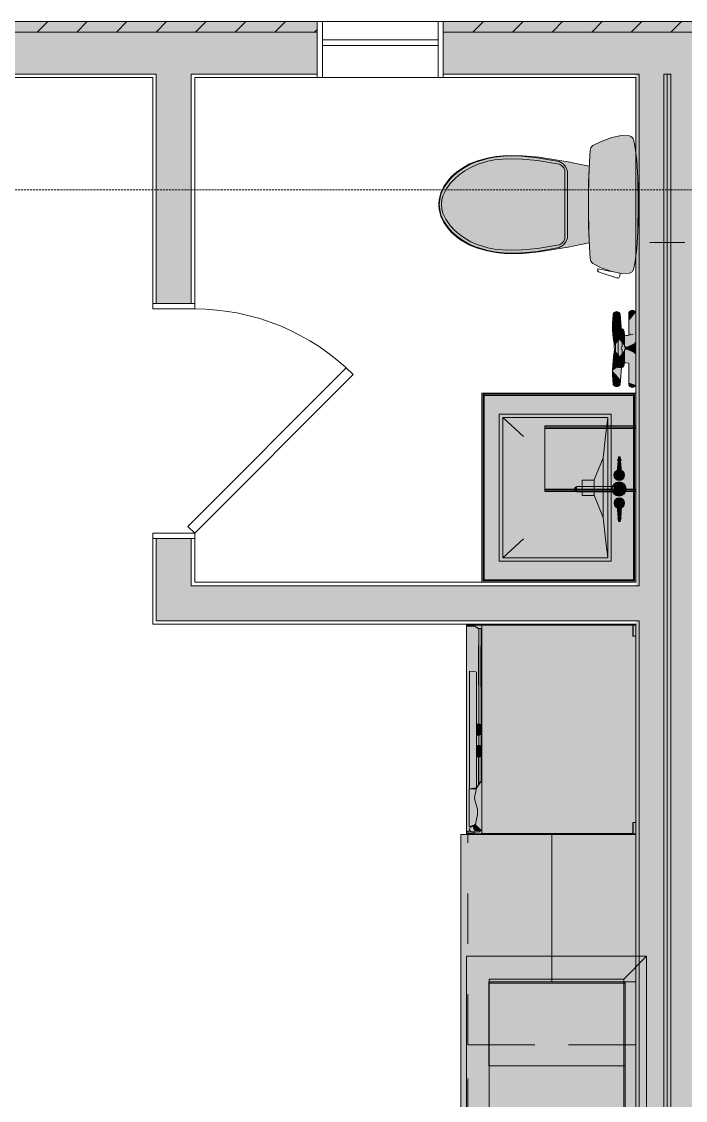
# Model space of a CAD drawing. Header units: inches. Extents: x 99 to 12024, y -5408 to 2559.
# Drawn here: x 8542.9 to 8637.7, y -4552.9 to -4399 of the extents above; entities that cross this region are included whole.
import ezdxf

# ---------------------------------------------------------------- set-up
doc = ezdxf.new("R2010")
doc.units = ezdxf.units.IN
doc.header["$LTSCALE"] = 96
doc.header["$MEASUREMENT"] = 0
doc.linetypes.add('Dash', pattern=[0.225, 0.15, -0.075])
doc.linetypes.add('Dot', pattern=[0.15, 0.075, -0.075])
for name, color, linetype, lineweight, true_color in [('Cabinets_  Base', 7, 'Dot', 5, 0xd4b6b5), ('Cabinets_ Countertops', 7, 'Continuous', 5, 0x804040), ('CAD_  Default', 7, 'Continuous', 18, 0x000000), ('Hatch', 7, 'Continuous', 0, 0x919191), ('Millwork', 7, 'Continuous', 25, 0x008000), ('Moldings', 7, 'Continuous', 18, 0x804000)]:
    doc.layers.add(name, color=color, linetype=linetype, lineweight=lineweight, true_color=true_color)
for name, color, linetype, lineweight in [('Cabinets_  Wall', 252, 'Continuous', 5), ('Doors', 5, 'Continuous', 5), ('Fixtures_ Interior', 231, 'Continuous', 0), ('Walls_  Normal', 6, 'Continuous', 13), ('Windows', 5, 'Continuous', 5)]:
    doc.layers.add(name, color=color, linetype=linetype, lineweight=lineweight)

# ---------------------------------------------------------------- blocks, each defined once
blk = doc.blocks.new('ADA Toilet')
at = {"layer": 'Fixtures_ Interior', "true_color": 0xffffff, "transparency": 33554687}
h = blk.add_hatch(color=7, dxfattribs=at)
h.dxf.hatch_style = 1
h.paths.add_polyline_path([(-2.364, 6.81), (-2.347, 6.857), (-2.315, 6.906), (-2.278, 6.936), (-2.274, 6.939), (-2.264, 6.943), (-2.234, 6.954), (-2.017, 7.008), (-1.498, 7.074), (-0.873, 7.106), (0.082, 7.124), (1.036, 7.106), (1.661, 7.074), (2.18, 7.008), (2.397, 6.954), (2.427, 6.943), (2.437, 6.939), (2.441, 6.936), (2.478, 6.906), (2.51, 6.857), (2.527, 6.81), (2.54, 6.532), (2.475, 6.177), (2.335, 5.806), (2.182, 5.498), (2.151, 5.463), (2.106, 5.432), (2.062, 5.416), (2.058, 5.415), (2.047, 5.414), (2.016, 5.411), (1.804, 5.4), (1.35, 5.367), (0.854, 5.347), (0.082, 5.351), (-0.691, 5.347), (-1.187, 5.367), (-1.641, 5.4), (-1.853, 5.411), (-1.884, 5.414), (-1.895, 5.415), (-1.899, 5.416), (-1.943, 5.432), (-1.988, 5.463), (-2.019, 5.498), (-2.172, 5.806), (-2.312, 6.177), (-2.377, 6.532)])
h = blk.add_hatch(color=7, dxfattribs=at)
h.dxf.hatch_style = 1
edge = h.paths.add_edge_path()
edge.add_line((-1.281, 5.374), (-1.344, 5.076))
edge.add_line((-1.344, 5.076), (-1.444, 4.622))
edge.add_line((-1.444, 4.622), (-1.516, 4.167))
edge.add_line((-1.516, 4.167), (-1.611, 3.588))
edge.add_line((-1.611, 3.588), (-1.66, 3.009))
edge.add_line((-1.66, 3.009), (-1.673, 2.43))
edge.add_line((-1.673, 2.43), (-1.634, 2.036))
edge.add_line((-1.634, 2.036), (-1.575, 1.726))
edge.add_line((-1.575, 1.726), (-1.476, 1.386))
edge.add_line((-1.476, 1.386), (-1.364, 1.099))
edge.add_line((-1.364, 1.099), (-1.208, 0.821))
edge.add_line((-1.208, 0.821), (-1.074, 0.635))
edge.add_line((-1.074, 0.635), (-0.905, 0.447))
edge.add_line((-0.905, 0.447), (-0.774, 0.335))
edge.add_line((-0.774, 0.335), (-0.559, 0.185))
edge.add_line((-0.559, 0.185), (-0.332, 0.077))
edge.add_line((-0.332, 0.077), (-0.096, 0.02))
edge.add_line((-0.096, 0.02), (0.082, 0))
edge.add_line((0.082, 0), (0.26, 0.02))
edge.add_line((0.26, 0.02), (0.495, 0.077))
edge.add_line((0.495, 0.077), (0.722, 0.185))
edge.add_line((0.722, 0.185), (0.937, 0.335))
edge.add_line((0.937, 0.335), (1.068, 0.447))
edge.add_line((1.068, 0.447), (1.237, 0.635))
edge.add_line((1.237, 0.635), (1.371, 0.821))
edge.add_line((1.371, 0.821), (1.527, 1.099))
edge.add_line((1.527, 1.099), (1.639, 1.386))
edge.add_line((1.639, 1.386), (1.738, 1.726))
edge.add_line((1.738, 1.726), (1.797, 2.036))
edge.add_line((1.797, 2.036), (1.836, 2.43))
edge.add_line((1.836, 2.43), (1.823, 3.009))
edge.add_line((1.823, 3.009), (1.774, 3.588))
edge.add_line((1.774, 3.588), (1.679, 4.167))
edge.add_line((1.679, 4.167), (1.608, 4.622))
edge.add_line((1.608, 4.622), (1.507, 5.076))
edge.add_line((1.507, 5.076), (1.444, 5.374))
edge.add_arc((0.082, 45.43), 40.08, 268.0517, 271.9483, ccw=False)
at = {"layer": 'Fixtures_ Interior', "color": 17, "true_color": 0x804040, "transparency": 33554687}
blk.add_line((-2.217, 5.695), (-2.304, 6.157), dxfattribs=at)
for points in [[(-2.364, 6.81), (-2.347, 6.857), (-2.315, 6.906), (-2.278, 6.936), (-2.274, 6.939), (-2.264, 6.943), (-2.234, 6.954), (-2.017, 7.008), (-1.498, 7.074), (-0.873, 7.106), (0.082, 7.124), (1.036, 7.106), (1.661, 7.074), (2.18, 7.008), (2.397, 6.954), (2.427, 6.943), (2.437, 6.939), (2.441, 6.936), (2.478, 6.906), (2.51, 6.857), (2.527, 6.81), (2.54, 6.532), (2.475, 6.177), (2.335, 5.806), (2.182, 5.498), (2.151, 5.463), (2.106, 5.432), (2.062, 5.416), (2.058, 5.415), (2.047, 5.414), (2.016, 5.411), (1.804, 5.4), (1.35, 5.367), (0.854, 5.347), (0.082, 5.351), (-0.691, 5.347), (-1.187, 5.367), (-1.641, 5.4), (-1.853, 5.411), (-1.884, 5.414), (-1.895, 5.415), (-1.899, 5.416), (-1.943, 5.432), (-1.988, 5.463), (-2.019, 5.498), (-2.172, 5.806), (-2.312, 6.177), (-2.377, 6.532)], [(-0.706, 0.309), (-0.891, 0.471), (-1.048, 0.646), (-1.193, 0.846), (-1.333, 1.091), (-1.43, 1.317), (-1.561, 1.75), (-1.61, 1.992), (-1.656, 2.419), (-1.642, 2.969), (-1.589, 3.52), (-1.45, 4.296), (-1.367, 4.438), (-1.251, 4.543), (-1.113, 4.602), (1.276, 4.602), (1.414, 4.543), (1.53, 4.438), (1.613, 4.296), (1.752, 3.52), (1.805, 2.969), (1.819, 2.419), (1.773, 1.992), (1.724, 1.75), (1.593, 1.317), (1.496, 1.091), (1.356, 0.846), (1.211, 0.646), (1.054, 0.471), (0.869, 0.309), (0.669, 0.17), (0.445, 0.077), (0.263, 0.036), (0.082, 0.018), (-0.1, 0.036), (-0.282, 0.077), (-0.506, 0.17)]]:
    blk.add_lwpolyline(points, close=True, dxfattribs=at)
for points in [[(0.901, 7.109), (0.858, 7.137), (0.838, 7.137), (0.082, 7.148), (-0.675, 7.137), (-0.695, 7.137), (-0.738, 7.109)], [(-2.368, 6.484), (-2.467, 6.466), (-2.514, 6.442), (-2.53, 6.426), (-2.54, 6.384), (-2.538, 6.375), (-2.52, 6.308), (-2.5, 6.24), (-2.477, 6.169), (-2.497, 6.23)], [(-2.537, 6.373), (-2.535, 6.365), (-2.533, 6.357)], [(-2.41, 5.977), (-2.452, 6.097), (-2.477, 6.169)], [(-2.293, 5.693), (-2.267, 5.685), (-2.217, 5.695), (-2.214, 5.682), (-2.264, 5.672), (-2.292, 5.684), (-2.316, 5.705), (-2.355, 5.803), (-2.423, 6.013)]]:
    blk.add_lwpolyline(points, dxfattribs=at)
blk.add_lwpolyline([(-1.281, 5.374), (-1.344, 5.076), (-1.444, 4.622), (-1.516, 4.167), (-1.611, 3.588), (-1.66, 3.009), (-1.673, 2.43), (-1.634, 2.036), (-1.575, 1.726), (-1.476, 1.386), (-1.364, 1.099), (-1.208, 0.821), (-1.074, 0.635), (-0.905, 0.447), (-0.774, 0.335), (-0.559, 0.185), (-0.332, 0.077), (-0.096, 0.02), (0.082, 0), (0.26, 0.02), (0.495, 0.077), (0.722, 0.185), (0.937, 0.335), (1.068, 0.447), (1.237, 0.635), (1.371, 0.821), (1.527, 1.099), (1.639, 1.386), (1.738, 1.726), (1.797, 2.036), (1.836, 2.43), (1.823, 3.009), (1.774, 3.588), (1.679, 4.167), (1.608, 4.622), (1.507, 5.076), (1.444, 5.374, -0.017004)], format="xyb", close=True, dxfattribs=at)
at = {"layer": 'Fixtures_ Interior', "transparency": 33554687}
for points in [[(1.519, 4.304), (1.653, 3.526), (1.701, 2.974), (1.713, 2.422), (1.673, 1.993), (1.624, 1.752), (1.506, 1.372), (1.408, 1.146), (1.283, 0.927), (1.139, 0.728), (1.003, 0.577), (0.826, 0.404), (0.608, 0.257), (0.392, 0.153), (0.237, 0.117), (0.082, 0.101), (-0.074, 0.117), (-0.229, 0.153), (-0.445, 0.257), (-0.663, 0.404), (-0.84, 0.577), (-0.976, 0.728), (-1.12, 0.927), (-1.245, 1.146), (-1.343, 1.372), (-1.461, 1.752), (-1.509, 1.993), (-1.55, 2.422), (-1.538, 2.974), (-1.49, 3.526), (-1.356, 4.304)], [(1.519, 4.307), (1.474, 4.39), (1.389, 4.466), (1.308, 4.498), (0.082, 4.499), (-1.145, 4.498), (-1.226, 4.466), (-1.311, 4.39), (-1.356, 4.307)]]:
    blk.add_lwpolyline(points, dxfattribs=at)
blk = doc.blocks.new('Plumbing_Sinks_Bathroom Sinks_Without Fixtures_Console_Rectangular Console')
at = {"layer": 'Fixtures_ Interior', "color": 17, "lineweight": 0, "true_color": 0x804040, "transparency": 33554687}
for p, q in [((13.32, 0.18), (13.32, 21.82)), ((-10.5, 18.5), (10.5, 18.5)), ((1, 16), (4.27, 17.33)), ((-7.31, 5.94), (-10, 3))]:
    blk.add_line(p, q, dxfattribs=at)
for points in [[(-13.5, 22), (13.5, 22), (13.5, 0), (-13.5, 0)], [(-1.07, 16.05), (1.11, 16.05), (1.11, 14.36), (-1.07, 14.36)]]:
    blk.add_lwpolyline(points, close=True, dxfattribs=at)
for points in [[(-13.32, 21.82), (13.32, 21.82), (13.15, 21.65), (-13.15, 21.65), (-13.15, 0.35), (13.15, 0.35)], [(-13.15, 21.65), (-13.32, 21.82), (-13.32, 0.18)], [(-13.15, 0.35), (-13.32, 0.18), (13.32, 0.18), (13.15, 0.35), (13.15, 21.65)], [(10.5, 18.5), (10.5, 2.5), (-10.5, 2.5), (-10.5, 18.5)], [(-4.27, 17.33), (-7.31, 17.68), (-10, 18), (10, 18), (10, 3), (7.31, 5.94)], [(-10, 18), (-10, 3), (10, 3)], [(-1, 16), (-4.27, 17.33), (4.27, 17.33), (7.31, 17.68), (10, 18)]]:
    blk.add_lwpolyline(points, dxfattribs=at)
at = {"layer": 'Fixtures_ Interior', "color": 7, "lineweight": 0, "true_color": 0xffffff, "transparency": 33554687}
for points in [[(13.5, 22), (13.5, 0), (13.5, 22), (-13.5, 22)], [(-13.5, 22), (13.5, 0), (-13.5, 22), (-13.5, 0)], [(-1.07, 14.36), (-1.07, 16.05), (-1.07, 14.36), (1.11, 16.05)], [(1.11, 16.05), (1.11, 14.36), (1.11, 16.05), (-1.07, 14.36)]]:
    blk.add_solid(points, dxfattribs=at)
blk = doc.blocks.new('Plumbing_Faucets_Bathroom Fixtures_Deck Mounted_Classic')
at = {"layer": 'Fixtures_ Interior', "color": 17, "lineweight": 0, "true_color": 0x804040, "transparency": 33554687}
for p, q in [((-4.19, 6.6), (-4.11, 6.6)), ((-4.11, 6.25), (-4.19, 6.25)), ((-4.05, 6.24), (-4.05, 6.61))]:
    blk.add_line(p, q, dxfattribs=at)
for points in [[(-2.34, 6.19), (-2.41, 6.13), (-2.52, 6.11), (-4.05, 6.24), (-4.11, 6.18), (-4.19, 6.18), (-4.24, 6.24), (-4.62, 6.3), (-4.62, 6.55), (-4.24, 6.61), (-4.19, 6.67), (-4.11, 6.67), (-4.05, 6.61), (-2.52, 6.73), (-2.41, 6.72), (-2.33, 6.65), (-2.3, 6.55), (-2.24, 6.55), (-2.14, 6.65), (-1.99, 6.67), (-1.86, 6.61), (-1.61, 6.8), (-1.61, 6.05), (-1.86, 6.24), (-2, 6.18), (-2.14, 6.2), (-2.24, 6.3), (-2.31, 6.3)], [(-0.63, 6.86), (-0.26, 7.14), (0.21, 7.14), (0.58, 6.86), (0.73, 6.42), (0.58, 5.98), (0.21, 5.71), (-0.26, 5.71), (-0.63, 5.98), (-0.77, 6.42)], [(2.34, 6.66), (2.41, 6.73), (2.52, 6.74), (4.05, 6.62), (4.11, 6.68), (4.19, 6.68), (4.24, 6.62), (4.62, 6.56), (4.62, 6.31), (4.24, 6.24), (4.19, 6.19), (4.11, 6.19), (4.05, 6.24), (2.52, 6.12), (2.41, 6.13), (2.33, 6.2), (2.3, 6.31), (2.24, 6.31), (2.14, 6.21), (1.99, 6.18), (1.86, 6.24), (1.61, 6.06), (1.61, 6.81), (1.86, 6.62), (2, 6.68), (2.14, 6.66), (2.24, 6.56), (2.31, 6.56)], [(0.35, 0.38), (0.24, 0.11), (-0.02, 0), (-0.29, 0.11), (-0.4, 0.38), (-0.4, 5.72), (0.35, 5.72)]]:
    blk.add_lwpolyline(points, close=True, dxfattribs=at)
for points in [[(-2.52, 6.73), (-2.47, 6.87), (-2.03, 7.05), (-1.58, 6.87), (-1.4, 6.42), (-1.58, 5.98), (-2.03, 5.8), (-2.47, 5.98), (-2.52, 6.11)], [(-0.4, 5.67), (-0.73, 5.91), (-0.9, 6.42), (-0.73, 6.94), (-0.29, 7.26), (0.25, 7.26), (0.69, 6.94), (0.85, 6.42), (0.69, 5.91), (0.35, 5.67)], [(2.48, 6.11), (2.42, 5.98), (1.98, 5.8), (1.54, 5.98), (1.35, 6.42), (1.54, 6.87), (1.98, 7.05), (2.42, 6.87), (2.48, 6.73)]]:
    blk.add_lwpolyline(points, dxfattribs=at)
for centre, radius in [((-2.01, 6.41), 0.767), ((-0.03, 6.39), 1.01), ((1.98, 6.42), 0.753)]:
    blk.add_circle(centre, radius, dxfattribs=at)
at = {"layer": 'Fixtures_ Interior', "color": 7, "lineweight": 0, "true_color": 0xffffff, "transparency": 33554687}
for points in [[(-4.62, 6.55), (-4.24, 6.61), (-4.62, 6.55), (-4.62, 6.3)], [(-4.62, 6.3), (-4.24, 6.61), (-4.62, 6.3), (-4.24, 6.24)], [(-4.19, 6.67), (-4.05, 6.61), (-4.19, 6.67), (-4.24, 6.61)], [(-4.24, 6.24), (-4.24, 6.61), (-4.24, 6.24), (-4.05, 6.24)], [(-4.24, 6.61), (-4.05, 6.61), (-4.24, 6.61), (-4.05, 6.24)], [(-4.05, 6.24), (-4.19, 6.18), (-4.05, 6.24), (-4.24, 6.24)], [(-4.11, 6.67), (-4.05, 6.61), (-4.11, 6.67), (-4.19, 6.67)], [(-4.11, 6.18), (-4.19, 6.18), (-4.11, 6.18), (-4.05, 6.24)], [(-2.52, 6.11), (-4.05, 6.61), (-2.52, 6.11), (-2.52, 6.73)], [(-4.05, 6.24), (-4.05, 6.61), (-4.05, 6.24), (-2.52, 6.11)], [(-2.01, 7.18), (-2.74, 6.67), (-2.78, 6.41), (-2.77, 6.54)], [(-2.01, 7.18), (-2.78, 6.41), (-2.74, 6.15), (-2.77, 6.28)], [(-2.01, 7.18), (-2.6, 6.9), (-2.74, 6.67), (-2.68, 6.8)], [(-2.01, 7.18), (-2.74, 6.15), (-2.6, 5.92), (-2.68, 6.03)], [(-2.01, 7.18), (-2.4, 7.08), (-2.6, 6.9), (-2.51, 7)], [(-2.01, 7.18), (-2.6, 5.92), (-2.4, 5.75), (-2.51, 5.82)], [(-2.31, 6.3), (-2.52, 6.11), (-2.31, 6.3), (-2.52, 6.73)], [(-2.52, 6.73), (-2.41, 6.72), (-2.52, 6.73), (-2.3, 6.55)], [(-2.31, 6.3), (-2.52, 6.73), (-2.31, 6.3), (-2.3, 6.55)], [(-2.34, 6.19), (-2.52, 6.11), (-2.34, 6.19), (-2.31, 6.3)], [(-2.41, 6.13), (-2.52, 6.11), (-2.41, 6.13), (-2.34, 6.19)], [(-2.41, 6.72), (-2.33, 6.65), (-2.41, 6.72), (-2.3, 6.55)], [(-2.01, 7.18), (-2.15, 7.17), (-2.4, 7.08), (-2.28, 7.13)], [(-2.01, 7.18), (-2.4, 5.75), (-2.15, 5.66), (-2.28, 5.69)], [(-2.3, 6.55), (-2.24, 6.3), (-2.3, 6.55), (-2.31, 6.3)], [(-2.24, 6.55), (-2.24, 6.3), (-2.24, 6.55), (-2.3, 6.55)], [(-2.14, 6.65), (-1.86, 6.24), (-2.14, 6.65), (-2.24, 6.55)], [(-2.24, 6.55), (-1.86, 6.24), (-2.24, 6.55), (-2.24, 6.3)], [(-1.86, 6.24), (-2, 6.18), (-1.86, 6.24), (-2.24, 6.3)], [(-2.14, 6.2), (-2.24, 6.3), (-2.14, 6.2), (-2, 6.18)], [(-2.01, 7.18), (-2.15, 5.66), (-1.88, 5.66), (-2.01, 5.64)], [(-1.99, 6.67), (-1.86, 6.24), (-1.99, 6.67), (-2.14, 6.65)], [(-2.01, 7.18), (-1.88, 5.66), (-1.63, 5.75), (-1.75, 5.69)], [(-2.01, 7.18), (-1.63, 5.75), (-1.43, 5.92), (-1.52, 5.82)], [(-2.01, 7.18), (-1.43, 5.92), (-1.29, 6.15), (-1.35, 6.03)], [(-2.01, 7.18), (-1.29, 6.15), (-1.25, 6.41), (-1.26, 6.28)], [(-2.01, 7.18), (-1.25, 6.41), (-1.29, 6.67), (-1.26, 6.54)], [(-2.01, 7.18), (-1.29, 6.67), (-1.43, 6.9), (-1.35, 6.8)], [(-2.01, 7.18), (-1.43, 6.9), (-1.63, 7.08), (-1.52, 7)], [(-2.01, 7.18), (-1.63, 7.08), (-1.88, 7.17), (-1.75, 7.13)], [(-1.99, 6.67), (-1.86, 6.61), (-1.99, 6.67), (-1.86, 6.24)], [(-1.86, 6.61), (-1.61, 6.8), (-1.86, 6.61), (-1.61, 6.05)], [(-1.86, 6.61), (-1.61, 6.05), (-1.86, 6.61), (-1.86, 6.24)], [(-0.03, 7.41), (-0.98, 6.74), (-1.04, 6.39), (-1.03, 6.57)], [(-0.03, 7.41), (-1.04, 6.39), (-0.98, 6.05), (-1.03, 6.22)], [(-0.03, 7.41), (-0.81, 7.05), (-0.98, 6.74), (-0.91, 6.9)], [(-0.03, 7.41), (-0.98, 6.05), (-0.81, 5.74), (-0.91, 5.89)], [(-0.03, 7.41), (-0.54, 7.27), (-0.81, 7.05), (-0.68, 7.17)], [(-0.03, 7.41), (-0.81, 5.74), (-0.54, 5.52), (-0.68, 5.62)], [(-0.77, 6.42), (-0.63, 6.86), (-0.77, 6.42), (-0.63, 5.98)], [(-0.26, 7.14), (-0.26, 5.71), (-0.26, 7.14), (-0.63, 5.98)], [(-0.63, 6.86), (-0.26, 7.14), (-0.63, 6.86), (-0.63, 5.98)], [(-0.03, 7.41), (-0.21, 7.39), (-0.54, 7.27), (-0.38, 7.35)], [(-0.03, 7.41), (-0.54, 5.52), (-0.21, 5.4), (-0.38, 5.44)], [(-0.26, 7.14), (0.21, 7.14), (-0.26, 7.14), (0.21, 5.71)], [(0.21, 5.71), (-0.26, 5.71), (0.21, 5.71), (-0.26, 7.14)], [(-0.03, 7.41), (-0.21, 5.4), (0.15, 5.4), (-0.03, 5.38)], [(-0.03, 7.41), (0.15, 5.4), (0.48, 5.52), (0.32, 5.44)], [(-0.03, 7.41), (0.48, 5.52), (0.75, 5.74), (0.62, 5.62)], [(-0.03, 7.41), (0.75, 5.74), (0.92, 6.05), (0.85, 5.89)], [(-0.03, 7.41), (0.92, 6.05), (0.98, 6.39), (0.97, 6.22)], [(-0.03, 7.41), (0.98, 6.39), (0.92, 6.74), (0.97, 6.57)], [(-0.03, 7.41), (0.92, 6.74), (0.75, 7.05), (0.85, 6.9)], [(-0.03, 7.41), (0.75, 7.05), (0.48, 7.27), (0.62, 7.17)], [(-0.03, 7.41), (0.48, 7.27), (0.15, 7.39), (0.32, 7.35)], [(0.21, 7.14), (0.58, 6.86), (0.21, 7.14), (0.58, 5.98)], [(0.21, 7.14), (0.58, 5.98), (0.21, 7.14), (0.21, 5.71)], [(0.58, 6.86), (0.73, 6.42), (0.58, 6.86), (0.58, 5.98)], [(1.98, 7.17), (1.27, 6.68), (1.23, 6.42), (1.24, 6.55)], [(1.98, 7.17), (1.23, 6.42), (1.27, 6.16), (1.24, 6.29)], [(1.98, 7.17), (1.4, 6.91), (1.27, 6.68), (1.33, 6.8)], [(1.98, 7.17), (1.27, 6.16), (1.4, 5.94), (1.33, 6.04)], [(1.98, 7.17), (1.6, 7.07), (1.4, 6.91), (1.5, 7)], [(1.98, 7.17), (1.4, 5.94), (1.6, 5.77), (1.5, 5.84)], [(1.98, 7.17), (1.85, 7.16), (1.6, 7.07), (1.72, 7.13)], [(1.98, 7.17), (1.6, 5.77), (1.85, 5.68), (1.72, 5.71)], [(1.86, 6.24), (1.61, 6.06), (1.86, 6.24), (1.61, 6.81)], [(1.86, 6.24), (1.61, 6.81), (1.86, 6.24), (1.86, 6.62)], [(1.98, 7.17), (1.85, 5.68), (2.11, 5.68), (1.98, 5.67)], [(2, 6.68), (2.24, 6.56), (2, 6.68), (1.86, 6.62)], [(2.14, 6.21), (1.99, 6.18), (2.14, 6.21), (1.86, 6.62)], [(2.24, 6.31), (2.14, 6.21), (2.24, 6.31), (1.86, 6.62)], [(1.86, 6.24), (1.86, 6.62), (1.86, 6.24), (1.99, 6.18)], [(1.86, 6.62), (2.24, 6.56), (1.86, 6.62), (2.24, 6.31)], [(1.98, 7.17), (2.11, 5.68), (2.36, 5.77), (2.24, 5.71)], [(1.98, 7.17), (2.36, 5.77), (2.56, 5.94), (2.47, 5.84)], [(1.98, 7.17), (2.56, 5.94), (2.69, 6.16), (2.63, 6.04)], [(1.98, 7.17), (2.69, 6.16), (2.73, 6.42), (2.72, 6.29)], [(1.98, 7.17), (2.73, 6.42), (2.69, 6.68), (2.72, 6.55)], [(1.98, 7.17), (2.69, 6.68), (2.56, 6.91), (2.63, 6.8)], [(1.98, 7.17), (2.56, 6.91), (2.36, 7.07), (2.47, 7)], [(1.98, 7.17), (2.36, 7.07), (2.11, 7.16), (2.24, 7.13)], [(2, 6.68), (2.14, 6.66), (2, 6.68), (2.24, 6.56)], [(2.3, 6.31), (2.24, 6.31), (2.3, 6.31), (2.24, 6.56)], [(2.31, 6.56), (2.3, 6.31), (2.31, 6.56), (2.24, 6.56)], [(2.31, 6.56), (2.52, 6.12), (2.31, 6.56), (2.3, 6.31)], [(2.41, 6.13), (2.33, 6.2), (2.41, 6.13), (2.3, 6.31)], [(2.52, 6.12), (2.41, 6.13), (2.52, 6.12), (2.3, 6.31)], [(2.34, 6.66), (2.52, 6.74), (2.34, 6.66), (2.31, 6.56)], [(2.52, 6.74), (2.52, 6.12), (2.52, 6.74), (2.31, 6.56)], [(2.41, 6.73), (2.52, 6.74), (2.41, 6.73), (2.34, 6.66)], [(2.52, 6.74), (4.05, 6.62), (2.52, 6.74), (4.05, 6.24)], [(4.05, 6.24), (2.52, 6.12), (4.05, 6.24), (2.52, 6.74)], [(4.05, 6.62), (4.11, 6.68), (4.05, 6.62), (4.19, 6.68)], [(4.19, 6.68), (4.24, 6.62), (4.19, 6.68), (4.05, 6.62)], [(4.24, 6.24), (4.05, 6.24), (4.24, 6.24), (4.24, 6.62)], [(4.24, 6.62), (4.05, 6.24), (4.24, 6.62), (4.05, 6.62)], [(4.19, 6.19), (4.11, 6.19), (4.19, 6.19), (4.05, 6.24)], [(4.24, 6.24), (4.19, 6.19), (4.24, 6.24), (4.05, 6.24)], [(4.24, 6.62), (4.62, 6.56), (4.24, 6.62), (4.24, 6.24)], [(4.62, 6.56), (4.62, 6.31), (4.62, 6.56), (4.24, 6.24)], [(0.35, 0.38), (-0.4, 0.38), (0.35, 0.38), (0.35, 5.72)], [(0.35, 5.72), (-0.4, 0.38), (0.35, 5.72), (-0.4, 5.72)], [(-0.29, 0.11), (-0.4, 0.38), (-0.29, 0.11), (-0.02, 0)], [(-0.02, 0), (-0.4, 0.38), (-0.02, 0), (0.35, 0.38)], [(0.24, 0.11), (-0.02, 0), (0.24, 0.11), (0.35, 0.38)]]:
    blk.add_solid(points, dxfattribs=at)
blk = doc.blocks.new('Bathroom Accessories_Towels & Towel Bars_Towels_Folded Towel')
at = {"layer": 'Fixtures_ Interior', "color": 17, "lineweight": 0, "true_color": 0x804040, "transparency": 33554687}
for p, q in [((-4.5, 0), (-4.5, 13)), ((-4.5, 13), (4.5, 13)), ((4.5, 13), (4.5, 0)), ((4.5, 0), (-4.5, 0))]:
    blk.add_line(p, q, dxfattribs=at)
at = {"layer": 'Fixtures_ Interior', "color": 7, "lineweight": 0, "true_color": 0xffffff, "transparency": 33554687}
blk.add_solid([(4.5, 13), (4.5, 0), (-4.5, 13), (-4.5, 0)], dxfattribs=at)
blk = doc.blocks.new('Bathroom Accessories_Towels & Towel Bars_Towel Bars_Classic Towel Ring')
at = {"layer": 'Fixtures_ Interior', "color": 17, "lineweight": 0, "true_color": 0x804040, "transparency": 33554687}
for points in [[(-2.63, 0.17), (-2.7, 0.23), (-2.75, 0.35), (-2.75, 0.93), (-2.7, 1.05), (-2.63, 1.12), (-2.51, 1.17), (-2.4, 1.2), (-2.25, 1.24), (-2.07, 1.27), (-1.86, 1.28), (-0.28, 1.28), (-0.13, 1.39), (-0.13, 1.66), (-0.63, 2.63), (-0.63, 2.75), (0.63, 2.75), (0.63, 2.63), (0.13, 1.66), (0.13, 1.39), (0.22, 1.32), (0.25, 1.28), (1.86, 1.28), (2.07, 1.27), (2.25, 1.24), (2.4, 1.2), (2.51, 1.17), (2.63, 1.12), (2.7, 1.05), (2.75, 0.93), (2.75, 0.35), (2.7, 0.23), (2.63, 0.17), (2.51, 0.11), (2.4, 0.08), (2.25, 0.04), (2.07, 0.01), (1.86, 0), (-1.86, 0), (-2.07, 0.01), (-2.32, 0.05), (-2.5, 0.1)], [(-0.75, 2.88), (0.75, 2.88), (0.75, 2.75), (-0.75, 2.75)]]:
    blk.add_lwpolyline(points, close=True, dxfattribs=at)
blk.add_lwpolyline([(-2.32, 0.42), (-2.25, 0.4), (-2.07, 0.38), (-1.86, 0.36), (1.86, 0.36), (2.07, 0.38), (2.25, 0.4), (2.32, 0.42), (2.38, 0.44), (2.38, 0.84), (2.32, 0.86), (2.25, 0.88), (2.07, 0.91), (1.86, 0.92), (0.25, 0.92), (0.22, 0.88), (0.12, 0.82), (0, 0.79), (-0.12, 0.82), (-0.22, 0.88), (-0.25, 0.92, -0.009374), (-1.91, 0.92), (-2, 0.92), (-2.25, 0.88), (-2.32, 0.86), (-2.38, 0.84), (-2.38, 0.44), (-2.3, 0.41)], format="xyb", dxfattribs=at)
at = {"layer": 'Fixtures_ Interior', "color": 7, "lineweight": 0, "true_color": 0xffffff, "transparency": 33554687}
for points in [[(-0.75, 2.75), (-0.75, 2.88), (-0.75, 2.75), (0.75, 2.88)], [(0.75, 2.88), (0.75, 2.75), (0.75, 2.88), (-0.75, 2.75)], [(-0.63, 2.75), (0.63, 2.75), (-0.63, 2.75), (0.63, 2.63)], [(-0.63, 2.63), (-0.63, 2.75), (-0.63, 2.63), (0.63, 2.63)], [(0.63, 2.63), (0.13, 1.66), (0.63, 2.63), (-0.63, 2.63)], [(-0.63, 2.63), (0.13, 1.66), (-0.63, 2.63), (-0.13, 1.66)], [(0.13, 1.66), (0.13, 1.39), (0.13, 1.66), (-0.13, 1.66)], [(-0.13, 1.66), (0.13, 1.39), (-0.13, 1.66), (-0.13, 1.39)], [(-2.75, 0.93), (-2.51, 1.17), (-2.75, 0.93), (-2.4, 1.2)], [(-2.75, 0.35), (-2.75, 0.93), (-2.75, 0.35), (-2.4, 1.2)], [(-2.4, 1.2), (-2.32, 0.05), (-2.4, 1.2), (-2.75, 0.35)], [(-2.75, 0.93), (-2.63, 1.12), (-2.75, 0.93), (-2.51, 1.17)], [(-2.7, 1.05), (-2.63, 1.12), (-2.7, 1.05), (-2.75, 0.93)], [(-2.7, 0.23), (-2.75, 0.35), (-2.7, 0.23), (-2.63, 0.17)], [(-2.63, 0.17), (-2.75, 0.35), (-2.63, 0.17), (-2.5, 0.1)], [(-2.75, 0.35), (-2.32, 0.05), (-2.75, 0.35), (-2.5, 0.1)], [(-2.25, 1.24), (-2.32, 0.05), (-2.25, 1.24), (-2.4, 1.2)], [(-2.25, 1.24), (-2.07, 0.01), (-2.25, 1.24), (-2.32, 0.05)], [(-2.07, 1.27), (-2.07, 0.01), (-2.07, 1.27), (-2.25, 1.24)], [(-1.86, 1.28), (-1.86, 0), (-1.86, 1.28), (-2.07, 0.01)], [(-2.07, 1.27), (-1.86, 1.28), (-2.07, 1.27), (-2.07, 0.01)], [(1.86, 0), (-1.86, 0), (1.86, 0), (0.25, 1.28)], [(0.25, 1.28), (-1.86, 0), (0.25, 1.28), (-0.28, 1.28)], [(-1.86, 1.28), (-0.28, 1.28), (-1.86, 1.28), (-1.86, 0)], [(-0.13, 1.39), (0.25, 1.28), (-0.13, 1.39), (-0.28, 1.28)], [(0.13, 1.39), (0.25, 1.28), (0.13, 1.39), (-0.13, 1.39)], [(0.22, 1.32), (0.25, 1.28), (0.22, 1.32), (0.13, 1.39)], [(0.25, 1.28), (1.86, 1.28), (0.25, 1.28), (1.86, 0)], [(1.86, 1.28), (2.07, 1.27), (1.86, 1.28), (2.07, 0.01)], [(1.86, 1.28), (2.07, 0.01), (1.86, 1.28), (1.86, 0)], [(2.25, 1.24), (2.07, 0.01), (2.25, 1.24), (2.07, 1.27)], [(2.25, 0.04), (2.07, 0.01), (2.25, 0.04), (2.25, 1.24)], [(2.25, 1.24), (2.4, 1.2), (2.25, 1.24), (2.25, 0.04)], [(2.4, 1.2), (2.4, 0.08), (2.4, 1.2), (2.25, 0.04)], [(2.4, 1.2), (2.51, 1.17), (2.4, 1.2), (2.75, 0.93)], [(2.75, 0.93), (2.75, 0.35), (2.75, 0.93), (2.4, 1.2)], [(2.75, 0.35), (2.4, 0.08), (2.75, 0.35), (2.4, 1.2)], [(2.51, 0.11), (2.4, 0.08), (2.51, 0.11), (2.75, 0.35)], [(2.51, 1.17), (2.63, 1.12), (2.51, 1.17), (2.75, 0.93)], [(2.75, 0.35), (2.63, 0.17), (2.75, 0.35), (2.51, 0.11)], [(2.63, 1.12), (2.7, 1.05), (2.63, 1.12), (2.75, 0.93)], [(2.7, 0.23), (2.63, 0.17), (2.7, 0.23), (2.75, 0.35)]]:
    blk.add_solid(points, dxfattribs=at)
blk = doc.blocks.new('Bathroom Accessories_Towels & Towel Bars_Towels_Single Towel (scruntched)')
at = {"layer": 'Fixtures_ Interior', "lineweight": 0, "transparency": 33554687}
for p, q in [((-2.28, 3.31), (-2.28, 3.28)), ((-2.56, 2.77), (-2.68, 2.96))]:
    blk.add_line(p, q, dxfattribs=at)
at = {"layer": 'Fixtures_ Interior', "color": 17, "lineweight": 0, "true_color": 0x804040, "transparency": 33554687}
blk.add_lwpolyline([(-6.55, 2.32), (-6.8, 2.48), (-6.95, 2.64), (-7, 2.82), (-6.95, 2.99), (-6.8, 3.15), (-6.55, 3.31), (6.55, 3.31), (6.8, 3.15), (6.95, 2.99), (7, 2.82), (6.95, 2.64), (6.8, 2.48), (6.55, 2.32), (2.57, 2.32), (2.5, 1.91), (2.56, 1.57), (2.56, 1.31), (6.43, 1.08), (6.67, 0.92), (6.82, 0.75), (6.88, 0.58), (6.82, 0.41), (6.67, 0.24), (6.43, 0.08), (5.53, 0.03), (4.62, 0), (3.96, 0.01), (2.81, 0.05), (0.83, 0.19), (0.57, 0.25), (0.19, 0.26), (-0.19, 0.25), (-0.57, 0.24), (-0.94, 0.23), (-1.55, 0.12), (-2.56, 0.05), (-3.46, 0.01), (-4.5, 0), (-5.41, 0.03), (-6.3, 0.08), (-6.55, 0.24), (-6.7, 0.41), (-6.75, 0.58), (-6.7, 0.75), (-6.55, 0.92), (-6.3, 1.08), (-2.54, 1.31), (-2.43, 1.57), (-2.48, 2.32)], close=True, dxfattribs=at)
at = {"layer": 'Fixtures_ Interior', "lineweight": 0, "transparency": 33554687}
blk.add_lwpolyline([(-2.36, 1.93), (-2.48, 2.32), (-2.56, 2.49), (-2.68, 2.63), (-2.68, 2.64)], dxfattribs=at)
at = {"layer": 'Fixtures_ Interior', "color": 7, "lineweight": 0, "true_color": 0xffffff, "transparency": 33554687}
for points in [[(-6.8, 2.48), (-6.95, 2.99), (-6.8, 2.48), (-6.8, 3.15)], [(-6.8, 3.15), (-6.55, 3.31), (-6.8, 3.15), (-6.55, 2.32)], [(-6.55, 2.32), (-6.8, 2.48), (-6.55, 2.32), (-6.8, 3.15)], [(-2.48, 2.32), (-6.55, 3.31), (-2.48, 2.32), (6.55, 3.31)], [(-2.48, 2.32), (-5.03, 2.32), (-2.48, 2.32), (-6.55, 3.31)], [(-6.55, 3.31), (-5.03, 2.32), (-6.55, 3.31), (-6.55, 2.32)], [(-2.48, 2.32), (6.55, 3.31), (-2.48, 2.32), (2.57, 2.32)], [(2.57, 2.32), (6.55, 3.31), (2.57, 2.32), (6.1, 2.32)], [(6.55, 3.31), (6.55, 2.32), (6.55, 3.31), (6.1, 2.32)], [(6.8, 3.15), (6.55, 2.32), (6.8, 3.15), (6.55, 3.31)], [(6.8, 2.48), (6.55, 2.32), (6.8, 2.48), (6.8, 3.15)], [(6.8, 3.15), (6.95, 2.99), (6.8, 3.15), (6.8, 2.48)], [(-7, 2.82), (-6.95, 2.99), (-7, 2.82), (-6.95, 2.64)], [(-6.95, 2.64), (-6.95, 2.99), (-6.95, 2.64), (-6.8, 2.48)], [(-2.54, 1.31), (-2.43, 1.57), (-2.54, 1.31), (-1.55, 0.12)], [(-2.48, 2.32), (2.57, 2.32), (-2.48, 2.32), (0.19, 0.26)], [(-2.48, 2.32), (0.19, 0.26), (-2.48, 2.32), (-0.19, 0.25)], [(-0.19, 0.25), (-0.57, 0.24), (-0.19, 0.25), (-2.48, 2.32)], [(-0.57, 0.24), (-2.43, 1.57), (-0.57, 0.24), (-2.48, 2.32)], [(-0.94, 0.23), (-2.43, 1.57), (-0.94, 0.23), (-0.57, 0.24)], [(-1.55, 0.12), (-2.43, 1.57), (-1.55, 0.12), (-0.94, 0.23)], [(2.57, 2.32), (2.5, 1.91), (2.57, 2.32), (0.19, 0.26)], [(2.5, 1.91), (0.57, 0.25), (2.5, 1.91), (0.19, 0.26)], [(0.83, 0.19), (0.57, 0.25), (0.83, 0.19), (2.5, 1.91)], [(2.56, 1.57), (0.83, 0.19), (2.56, 1.57), (2.5, 1.91)], [(2.56, 1.31), (0.83, 0.19), (2.56, 1.31), (2.56, 1.57)], [(6.95, 2.99), (6.95, 2.64), (6.95, 2.99), (6.8, 2.48)], [(7, 2.82), (6.95, 2.64), (7, 2.82), (6.95, 2.99)], [(-6.7, 0.41), (-6.75, 0.58), (-6.7, 0.41), (-6.7, 0.75)], [(-6.7, 0.75), (-6.55, 0.92), (-6.7, 0.75), (-6.7, 0.41)], [(-6.7, 0.41), (-6.55, 0.92), (-6.7, 0.41), (-6.55, 0.24)], [(-6.3, 0.08), (-6.55, 0.92), (-6.3, 0.08), (-6.3, 1.08)], [(-6.55, 0.24), (-6.55, 0.92), (-6.55, 0.24), (-6.3, 0.08)], [(-5.41, 0.03), (-6.3, 1.08), (-5.41, 0.03), (-4.77, 1.17)], [(-5.41, 0.03), (-6.3, 0.08), (-5.41, 0.03), (-6.3, 1.08)], [(-4.5, 0), (-5.41, 0.03), (-4.5, 0), (-4.77, 1.17)], [(-3.41, 1.26), (-4.5, 0), (-3.41, 1.26), (-4.77, 1.17)], [(-3.46, 0.01), (-4.5, 0), (-3.46, 0.01), (-3.41, 1.26)], [(-3.46, 0.01), (-3.41, 1.26), (-3.46, 0.01), (-2.56, 0.05)], [(-2.56, 0.05), (-3.41, 1.26), (-2.56, 0.05), (-2.54, 1.31)], [(-2.56, 0.05), (-2.54, 1.31), (-2.56, 0.05), (-1.55, 0.12)], [(2.81, 0.05), (0.83, 0.19), (2.81, 0.05), (2.56, 1.31)], [(2.56, 1.31), (2.8, 1.3), (2.56, 1.31), (2.81, 0.05)], [(2.81, 0.05), (2.8, 1.3), (2.81, 0.05), (3.96, 0.01)], [(2.8, 1.3), (5.56, 1.13), (2.8, 1.3), (3.96, 0.01)], [(3.96, 0.01), (5.56, 1.13), (3.96, 0.01), (4.62, 0)], [(4.62, 0), (5.56, 1.13), (4.62, 0), (5.53, 0.03)], [(6.43, 0.08), (5.53, 0.03), (6.43, 0.08), (5.56, 1.13)], [(6.43, 1.08), (6.43, 0.08), (6.43, 1.08), (5.56, 1.13)], [(6.43, 1.08), (6.67, 0.92), (6.43, 1.08), (6.43, 0.08)], [(6.67, 0.92), (6.67, 0.24), (6.67, 0.92), (6.43, 0.08)], [(6.67, 0.92), (6.82, 0.75), (6.67, 0.92), (6.82, 0.41)], [(6.82, 0.41), (6.67, 0.24), (6.82, 0.41), (6.67, 0.92)], [(6.82, 0.75), (6.88, 0.58), (6.82, 0.75), (6.82, 0.41)]]:
    blk.add_solid(points, dxfattribs=at)
blk = doc.blocks.new('Capitals & Sills_Arched_Arched Header')
at = {"layer": 'Millwork', "color": 96, "lineweight": 0, "true_color": 0x008000, "transparency": 33554687}
blk.add_lwpolyline([(-26, 4), (26, 4), (26, 0), (-26, 0)], close=True, dxfattribs=at)
at = {"layer": 'Millwork', "color": 7, "lineweight": 0, "true_color": 0xffffff, "transparency": 33554687}
for points in [[(26, 4), (26, 0), (26, 4), (-26, 4)], [(-26, 4), (26, 0), (-26, 4), (-26, 0)]]:
    blk.add_solid(points, dxfattribs=at)
blk = doc.blocks.new('Refrigerator RB 472 704 CAD')
at = {"layer": 'Fixtures_ Interior', "color": 17, "lineweight": 0, "true_color": 0x804040, "transparency": 33554687}
for p, q in [((-14.87, 23.76), (-14.88, 23.74)), ((-14.87, 23.76), (-14.85, 23.77)), ((-14.87, 2.21), (-14.87, 23.74)), ((-13.32, 23.77), (-14.85, 23.77)), ((-13.3, 23.76), (-14.85, 23.76)), ((-13.31, 23.78), (-13.32, 23.77)), ((-13.3, 23.76), (-13.32, 23.77)), ((-13.3, 23.77), (-13.32, 23.77)), ((-13.29, 24.15), (-13.3, 24.14)), ((-13.29, 23.77), (-13.3, 23.79)), ((-13.27, 24.16), (-13.29, 24.15)), ((-13.29, 24.14), (-13.29, 23.77)), ((-13.27, 24.16), (13.27, 24.16)), ((13.29, 24.14), (13.29, 24.15)), ((13.29, 24.14), (13.29, 23.77)), ((13.29, 23.79), (13.3, 23.77)), ((13.29, 23.79), (13.29, 23.77)), ((13.32, 23.77), (13.3, 23.76)), ((13.3, 23.76), (14.85, 23.76)), ((13.32, 23.77), (14.85, 23.77)), ((14.85, 23.77), (14.87, 23.76)), ((14.87, 23.76), (14.87, 2.22)), ((14.88, 23.74), (14.87, 23.76)), ((-14.88, 2.22), (-14.87, 2.2)), ((-14.85, 2.2), (-14.87, 2.2)), ((-14.85, 2.2), (14.85, 2.2)), ((-14.42, 1.68), (-14.72, 1.22)), ((-14.49, 1.58), (-14.42, 1.69)), ((-14.41, 2.07), (-14.41, 1.6)), ((-14.4, 2.09), (-11.93, 2.09)), ((-0.76, 1.76), (-14.4, 1.76)), ((-14.24, 2.1), (-14.24, 2.2)), ((-11.93, 2.1), (-0.03, 2.1)), ((-11.93, 2.09), (7.41, 2.09)), ((-0.03, 2.08), (-11.93, 2.07)), ((-11.93, 1.74), (-0.76, 1.75)), ((-0.76, 1.91), (-0.76, 1.45)), ((-0.73, 1.95), (0.78, 1.95)), ((-0.71, 1.5), (-0.71, 1.86)), ((-0.71, 1.86), (0.77, 1.86)), ((-0.39, 2.11), (-0.39, 2.18)), ((0.38, 2.11), (-0.39, 2.11)), ((7.39, 2.1), (-0.03, 2.1)), ((7.43, 2.08), (-0.03, 2.08)), ((0.38, 2.18), (0.38, 2.11)), ((0.77, 1.5), (0.77, 1.86)), ((0.82, 1.91), (0.82, 1.45)), ((0.82, 1.76), (2.29, 1.76)), ((2.29, 1.75), (0.82, 1.75)), ((2.29, 1.45), (2.29, 1.98)), ((2.33, 2.02), (3.88, 2.02)), ((2.37, 1.91), (2.37, 1.52)), ((2.37, 1.91), (3.85, 1.91)), ((3.85, 1.91), (3.85, 1.52)), ((3.92, 1.45), (3.92, 1.98)), ((3.92, 1.75), (7.85, 1.75)), ((7.87, 1.74), (3.92, 1.74)), ((7.43, 2.08), (7.19, 2.2)), ((7.42, 2.09), (7.42, 2.2)), ((7.42, 2.09), (7.58, 1.92)), ((7.58, 1.92), (8.39, 1.42)), ((11.38, 1.56), (10.05, 1.2)), ((11.38, 1.56), (12.21, 1.56)), ((12.8, 1.45), (12.21, 1.56)), ((14.41, 1.13), (14.41, 2.2)), ((14.41, 2.04), (14.51, 1.94)), ((14.62, 1.81), (14.51, 1.94)), ((14.62, 1.81), (14.62, 0.7)), ((14.87, 2.2), (14.85, 2.2)), ((14.87, 2.2), (14.88, 2.22)), ((-14.73, 1.19), (-14.73, 0)), ((-14.72, 0), (14.5, 0)), ((-8.21, 1.41), (-8.33, 0.46)), ((-8.29, 0.42), (8.43, 0.42)), ((8.32, 1.45), (-8.17, 1.45)), ((0.77, 1.5), (-0.71, 1.5)), ((3.85, 1.52), (2.37, 1.52)), ((8.47, 0.46), (8.35, 1.41)), ((9.73, 1.13), (8.39, 1.42)), ((8.59, 1.38), (8.49, 1.29)), ((8.49, 0.38), (8.49, 1.29)), ((13.84, 0.38), (8.49, 0.38)), ((10.05, 1.2), (9.73, 1.13)), ((13.61, 1.29), (12.8, 1.45)), ((13.52, 1.31), (13.73, 1.03)), ((13.65, 1.27), (13.53, 1.29)), ((13.61, 1.29), (14.07, 1.01)), ((13.73, 1.03), (13.84, 0.61)), ((13.84, 0.73), (13.73, 1.03)), ((13.74, 1.21), (13.89, 0.76)), ((13.84, 0.73), (13.84, 0.38)), ((13.98, 0.55), (13.89, 0.76)), ((13.98, 0.55), (14.18, 0.46)), ((14.07, 1.01), (14.41, 1.13)), ((14.41, 0.5), (14.18, 0.46)), ((14.41, 0.5), (14.55, 0.61)), ((14.51, 0.58), (14.51, 0)), ((14.51, 0.52), (14.56, 0.56)), ((14.78, 0.19), (14.51, 0.19)), ((14.55, 0.61), (14.62, 0.76)), ((14.62, 0.7), (14.56, 0.56)), ((14.78, 1.06), (14.62, 1.37)), ((14.79, 0.19), (14.79, 1.03))]:
    blk.add_line(p, q, dxfattribs=at)
for points in [[(14.88, 24.16), (14.88, 0), (-14.88, 0), (-14.88, 24.16)], [(13.32, 23.77), (13.29, 23.77), (14.85, 23.76)], [(-0.71, 1.75), (-0.71, 1.86), (0.77, 1.86), (0.77, 1.75), (0.77, 1.5), (-0.71, 1.5)], [(-0.39, 2.18), (0.38, 2.18), (0.38, 2.11), (-0.39, 2.11)], [(2.37, 1.91), (3.85, 1.91), (3.85, 1.52), (2.37, 1.52)], [(7.42, 2.2), (14.41, 2.2), (14.41, 2.04), (14.41, 1.13), (14.07, 1.01), (13.74, 1.21), (13.61, 1.29), (13.52, 1.31), (13.73, 1.03), (13.84, 0.73), (13.84, 0.61), (13.84, 0.38), (8.49, 0.38), (8.49, 1.29), (8.59, 1.38), (8.39, 1.42), (7.87, 1.74), (7.58, 1.92), (7.42, 2.09), (7.19, 2.2)]]:
    blk.add_lwpolyline(points, close=True, dxfattribs=at)
at = {"layer": 'Fixtures_ Interior', "color": 7, "lineweight": 0, "true_color": 0xffffff, "transparency": 33554687}
for points in [[(14.88, 0), (-14.88, 0), (14.88, 0), (14.88, 24.16)], [(14.88, 24.16), (-14.88, 0), (14.88, 24.16), (-14.88, 24.16)], [(14.85, 23.76), (13.32, 23.77), (14.85, 23.76), (13.29, 23.77)], [(-0.71, 1.86), (0.77, 1.86), (-0.71, 1.86), (-0.71, 1.75)], [(0.77, 1.86), (0.77, 1.75), (0.77, 1.86), (-0.71, 1.75)], [(-0.71, 1.75), (0.77, 1.75), (-0.71, 1.75), (-0.71, 1.5)], [(-0.71, 1.5), (0.77, 1.75), (-0.71, 1.5), (0.77, 1.5)], [(-0.39, 2.11), (-0.39, 2.18), (-0.39, 2.11), (0.38, 2.18)], [(0.38, 2.18), (0.38, 2.11), (0.38, 2.18), (-0.39, 2.11)], [(2.37, 1.52), (2.37, 1.91), (2.37, 1.52), (3.85, 1.91)], [(3.85, 1.91), (3.85, 1.52), (3.85, 1.91), (2.37, 1.52)], [(7.42, 2.2), (7.42, 2.09), (7.42, 2.2), (7.19, 2.2)], [(14.41, 2.2), (8.59, 1.38), (14.41, 2.2), (7.42, 2.2)], [(8.59, 1.38), (7.87, 1.74), (8.59, 1.38), (7.42, 2.2)], [(7.42, 2.2), (7.87, 1.74), (7.42, 2.2), (7.58, 1.92)], [(7.58, 1.92), (7.42, 2.09), (7.58, 1.92), (7.42, 2.2)], [(8.39, 1.42), (7.87, 1.74), (8.39, 1.42), (8.59, 1.38)], [(13.52, 1.31), (8.59, 1.38), (13.52, 1.31), (14.41, 2.2)], [(14.41, 2.04), (13.52, 1.31), (14.41, 2.04), (14.41, 2.2)], [(13.61, 1.29), (13.52, 1.31), (13.61, 1.29), (14.41, 2.04)], [(14.41, 2.04), (13.74, 1.21), (14.41, 2.04), (13.61, 1.29)], [(14.41, 1.13), (13.74, 1.21), (14.41, 1.13), (14.41, 2.04)], [(8.49, 1.29), (8.59, 1.38), (8.49, 1.29), (8.49, 0.38)], [(8.49, 0.38), (8.59, 1.38), (8.49, 0.38), (13.52, 1.31)], [(13.84, 0.38), (8.49, 0.38), (13.84, 0.38), (13.52, 1.31)], [(13.73, 1.03), (13.84, 0.61), (13.73, 1.03), (13.52, 1.31)], [(13.52, 1.31), (13.84, 0.61), (13.52, 1.31), (13.84, 0.38)], [(13.84, 0.73), (13.84, 0.61), (13.84, 0.73), (13.73, 1.03)], [(14.07, 1.01), (13.74, 1.21), (14.07, 1.01), (14.41, 1.13)]]:
    blk.add_solid(points, dxfattribs=at)

msp = doc.modelspace()

# ---------------------------------------------------------------- linework, layer by layer
at = {"layer": 'Cabinets_  Base', "transparency": 33554687}
for p, q in [((8606.61, -4515), (8630.61, -4515)), ((8606.61, -4545), (8606.61, -4515)), ((8630.61, -4515), (8630.61, -4545)), ((8606.61, -4557), (8606.61, -4545)), ((8606.61, -4545), (8630.61, -4545)), ((8630.61, -4545), (8606.61, -4545)), ((8630.61, -4545), (8630.61, -4557))]:
    msp.add_line(p, q, dxfattribs=at)
for points in [[(8630.61, -4515), (8630.61, -4545), (8606.61, -4545), (8606.61, -4515)], [(8630.61, -4545), (8630.61, -4557), (8606.61, -4557), (8606.61, -4545)]]:
    msp.add_lwpolyline(points, close=True, dxfattribs=at)
at = {"layer": 'Cabinets_  Base', "color": 252, "true_color": 0x949494, "transparency": 33554623}
for points in [[(8606.61, -4515), (8630.61, -4515), (8606.61, -4515), (8630.61, -4545)], [(8606.61, -4515), (8630.61, -4545), (8606.61, -4515), (8606.61, -4545)], [(8606.61, -4545), (8630.61, -4545), (8606.61, -4545), (8630.61, -4557)], [(8630.61, -4557), (8606.61, -4557), (8630.61, -4557), (8606.61, -4545)]]:
    msp.add_solid(points, dxfattribs=at)
at = {"layer": 'Cabinets_  Wall', "transparency": 33554687}
for p, q in [((8618.61, -4515), (8630.61, -4515)), ((8618.61, -4536), (8618.61, -4515)), ((8630.61, -4515), (8630.61, -4536)), ((8609.61, -4536), (8629.11, -4536)), ((8609.61, -4548), (8609.61, -4536)), ((8609.61, -4536), (8629.11, -4536)), ((8630.61, -4536), (8618.61, -4536)), ((8630.61, -4536), (8618.61, -4536)), ((8629.11, -4536), (8629.11, -4548)), ((8629.11, -4548), (8609.61, -4548))]:
    msp.add_line(p, q, dxfattribs=at)
for points in [[(8630.61, -4515), (8630.61, -4536), (8618.61, -4536), (8618.61, -4515)], [(8629.11, -4536), (8629.11, -4548), (8609.61, -4548), (8609.61, -4536)]]:
    msp.add_lwpolyline(points, close=True, dxfattribs=at)
at = {"layer": 'Cabinets_  Wall', "color": 252, "true_color": 0x949494, "transparency": 33554687}
for points in [[(8618.61, -4515), (8630.61, -4515), (8618.61, -4515), (8630.61, -4536)], [(8618.61, -4515), (8630.61, -4536), (8618.61, -4515), (8618.61, -4536)], [(8609.61, -4536), (8629.11, -4536), (8609.61, -4536), (8629.11, -4548)], [(8609.61, -4536), (8629.11, -4548), (8609.61, -4536), (8609.61, -4548)]]:
    msp.add_solid(points, dxfattribs=at)
at = {"layer": 'Cabinets_ Countertops', "transparency": 33554687}
msp.add_lwpolyline([(8605.61, -4557), (8605.61, -4515), (8630.61, -4515), (8630.61, -4557)], close=True, dxfattribs=at)
at = {"layer": 'CAD_  Default', "transparency": 33554687}
for p, q in [((8632.62, -4430.5), (8637.62, -4430.5)), ((8637.62, -4430.5), (8632.62, -4430.5)), ((8637.62, -4430.5), (8632.62, -4430.5)), ((8632.62, -4430.5), (8637.62, -4430.5))]:
    msp.add_line(p, q, dxfattribs=at)
msp.add_lwpolyline([(8605.61, -4557), (8605.61, -4515), (8630.61, -4515), (8630.61, -4557)], close=True, dxfattribs=at)
at = {"layer": 'CAD_  Default', "color": 252, "true_color": 0x949494, "transparency": 33554623}
for points in [[(8630.61, -4557), (8605.61, -4557), (8630.61, -4557), (8605.61, -4515)], [(8605.61, -4515), (8630.61, -4515), (8605.61, -4515), (8630.61, -4557)]]:
    msp.add_solid(points, dxfattribs=at)
at = {"layer": 'Doors', "linetype": 'Dash', "ltscale": 0.02, "transparency": 33554687}
msp.add_line((7915.12, -4423), (9355.12, -4423), dxfattribs=at)
at = {"layer": 'Doors', "transparency": 33554687}
for p, q in [((8561.62, -4440), (8561.62, -4439.25)), ((8567.62, -4439.25), (8561.62, -4439.25)), ((8567.62, -4440), (8567.62, -4439.25)), ((8567.62, -4440), (8561.62, -4440)), ((8566.64, -4471.03), (8589.27, -4448.4)), ((8590.24, -4449.37), (8589.27, -4448.4)), ((8567.62, -4472), (8590.24, -4449.37)), ((8566.64, -4471.03), (8567.62, -4472)), ((8561.62, -4472.75), (8561.62, -4472)), ((8567.62, -4472), (8561.62, -4472)), ((8567.62, -4472.75), (8561.62, -4472.75)), ((8567.62, -4472.75), (8567.62, -4472))]:
    msp.add_line(p, q, dxfattribs=at)
msp.add_arc((8567.62, -4472), 32, 45, 90, dxfattribs=at)
at = {"layer": 'Hatch', "color": 1, "transparency": 33554687}
for p, q in [((8545.13, -4400.5), (8546.63, -4399)), ((8550.78, -4400.5), (8552.28, -4399)), ((8556.44, -4400.5), (8557.94, -4399)), ((8562.1, -4400.5), (8563.6, -4399)), ((8567.75, -4400.5), (8569.25, -4399)), ((8573.41, -4400.5), (8574.91, -4399)), ((8579.07, -4400.5), (8580.57, -4399)), ((8603.12, -4399.08), (8603.19, -4399)), ((8607.35, -4400.5), (8608.85, -4399)), ((8613.01, -4400.5), (8614.51, -4399)), ((8618.66, -4400.5), (8620.16, -4399)), ((8624.32, -4400.5), (8625.82, -4399)), ((8629.98, -4400.5), (8631.48, -4399)), ((8635.64, -4400.5), (8637.14, -4399)), ((8584.72, -4400.5), (8585.12, -4400.11))]:
    msp.add_line(p, q, dxfattribs=at)
at = {"layer": 'Moldings', "transparency": 33554687}
msp.add_lwpolyline([(8629.29, -4535.24), (8628.91, -4535.62), (8609.7, -4535.62), (8609.7, -4607.19), (8628.91, -4607.19), (8628.91, -4535.62), (8632.16, -4532.37), (8632.16, -4610.44), (8606.45, -4610.44), (8606.45, -4532.37), (8632.16, -4532.37)], close=True, dxfattribs=at)
at = {"layer": 'Walls_  Normal', "transparency": 33554687}
for p, q in [((8517.12, -4399), (8585.12, -4399)), ((8585.12, -4399), (8585.12, -4407)), ((8603.12, -4399), (8667.12, -4399)), ((8603.12, -4399), (8603.12, -4407)), ((8517.12, -4400.5), (8585.12, -4400.5)), ((8585.12, -4400.5), (8585.12, -4406.5)), ((8603.12, -4400.5), (8667.12, -4400.5)), ((8603.12, -4400.5), (8603.12, -4406.5)), ((8517.12, -4406.5), (8562.12, -4406.5)), ((8517.12, -4407), (8561.62, -4407)), ((8561.62, -4407), (8561.62, -4439.25)), ((8562.12, -4406.5), (8562.12, -4439.25)), ((8567.12, -4406.5), (8567.12, -4439.25)), ((8567.12, -4406.5), (8585.12, -4406.5)), ((8567.62, -4407), (8567.62, -4439.25)), ((8567.62, -4407), (8585.12, -4407)), ((8603.12, -4406.5), (8631.12, -4406.5)), ((8603.12, -4407), (8630.62, -4407)), ((8630.62, -4407), (8630.62, -4479)), ((8631.12, -4406.5), (8631.12, -4479.5)), ((8635.12, -4406.5), (8634.62, -4406.5)), ((8634.62, -4406.5), (8634.62, -4775.5)), ((8634.62, -4406.5), (8635.62, -4406.5)), ((8635.62, -4406.5), (8635.12, -4406.5)), ((8635.12, -4406.5), (8635.12, -4775.5)), ((8635.62, -4406.5), (8635.62, -4775.5)), ((8567.62, -4439.25), (8561.62, -4439.25)), ((8567.12, -4439.25), (8562.12, -4439.25)), ((8567.62, -4472.75), (8561.62, -4472.75)), ((8561.62, -4472.75), (8561.62, -4485)), ((8567.12, -4472.75), (8562.12, -4472.75)), ((8562.12, -4472.75), (8562.12, -4484.5)), ((8567.12, -4472.75), (8567.12, -4479.5)), ((8567.62, -4472.75), (8567.62, -4479)), ((8567.12, -4479.5), (8631.12, -4479.5)), ((8567.62, -4479), (8630.62, -4479)), ((8561.62, -4485), (8630.62, -4485)), ((8562.12, -4484.5), (8567.12, -4484.5)), ((8567.12, -4484.5), (8631.12, -4484.5)), ((8630.62, -4485), (8630.62, -4622.5)), ((8631.12, -4484.5), (8631.12, -4623))]:
    msp.add_line(p, q, dxfattribs=at)
at = {"layer": 'Walls_  Normal', "color": 252, "true_color": 0x949494, "transparency": 33554687}
for points in [[(8517.12, -4399), (8585.12, -4399), (8517.12, -4400.5), (8585.12, -4400.5)], [(8603.12, -4399), (8667.12, -4399), (8603.12, -4400.5), (8667.12, -4400.5)], [(8517.12, -4400.5), (8585.12, -4400.5), (8517.12, -4406.5), (8585.12, -4406.5)], [(8603.12, -4400.5), (8667.12, -4400.5), (8603.12, -4406.5), (8667.12, -4406.5)], [(8567.12, -4406.5), (8567.12, -4439.25), (8562.12, -4406.5), (8562.12, -4439.25)], [(8634.62, -4406.5), (8634.62, -4775.5), (8631.12, -4406.5), (8631.12, -4775.5)], [(8635.12, -4406.5), (8635.12, -4775.5), (8634.62, -4406.5), (8634.62, -4775.5)], [(8635.62, -4406.5), (8635.62, -4775.5), (8635.12, -4406.5), (8635.12, -4775.5)], [(8639.12, -4406.5), (8639.12, -4775.5), (8635.62, -4406.5), (8635.62, -4775.5)], [(8567.12, -4472.75), (8567.12, -4484.5), (8562.12, -4472.75), (8562.12, -4484.5)], [(8567.12, -4479.5), (8631.12, -4479.5), (8567.12, -4484.5), (8631.12, -4484.5)]]:
    msp.add_solid(points, dxfattribs=at)
at = {"layer": 'Walls_  Normal', "color": 236, "true_color": 0x7a003d, "transparency": 33554687}
for points in [[(8631.12, -4406.5), (8631.12, -4479.5), (8630.62, -4406.5), (8630.62, -4479.5)], [(8631.12, -4484.5), (8631.12, -4623), (8630.62, -4484.5), (8630.62, -4623)]]:
    msp.add_solid(points, dxfattribs=at)
at = {"layer": 'Windows', "transparency": 33554687}
for p, q in [((8585.12, -4399), (8603.12, -4399)), ((8585.87, -4399), (8585.12, -4399)), ((8585.12, -4399), (8585.12, -4407)), ((8585.87, -4399), (8585.87, -4407)), ((8603.12, -4399), (8602.37, -4399)), ((8602.37, -4399), (8602.37, -4407)), ((8603.12, -4399), (8603.12, -4407)), ((8602.37, -4401.6), (8585.87, -4401.6)), ((8602.37, -4402.4), (8585.87, -4402.4)), ((8585.12, -4407), (8603.12, -4407)), ((8585.87, -4407), (8585.12, -4407)), ((8603.12, -4407), (8602.37, -4407))]:
    msp.add_line(p, q, dxfattribs=at)

# ---------------------------------------------------------------- block references
at = {"layer": 'Fixtures_ Interior', "transparency": 33554687, "xscale": -4, "yscale": 4, "zscale": 4, "rotation": 269.9999999999999}
msp.add_blockref('ADA Toilet', (8602.47, -4425.43), dxfattribs=at)
at = {"layer": 'Fixtures_ Interior', "transparency": 33554687, "rotation": 269.9999999999999}
for name, p, xscale in [('Bathroom Accessories_Towels & Towel Bars_Towels_Single Towel (scruntched)', (8627.3, -4445.7), 0.7890449166297913), ('Bathroom Accessories_Towels & Towel Bars_Towel Bars_Classic Towel Ring', (8627.74, -4445.61), 1.00312066078186)]:
    msp.add_blockref(name, p, dxfattribs=dict(at, xscale=xscale))
for name, p in [('Plumbing_Sinks_Bathroom Sinks_Without Fixtures_Console_Rectangular Console', (8608.62, -4465.5)), ('Bathroom Accessories_Towels & Towel Bars_Towels_Folded Towel', (8617.62, -4461.2)), ('Bathroom Accessories_Towels & Towel Bars_Towels_Folded Towel', (8617.62, -4461.36)), ('Bathroom Accessories_Towels & Towel Bars_Towels_Folded Towel', (8617.62, -4461.36)), ('Bathroom Accessories_Towels & Towel Bars_Towels_Folded Towel', (8617.62, -4461.54)), ('Plumbing_Faucets_Bathroom Fixtures_Deck Mounted_Classic', (8621.84, -4465.73))]:
    msp.add_blockref(name, p, dxfattribs=at)
at = {"layer": 'Fixtures_ Interior', "transparency": 33554687, "xscale": 0.9998359084129333, "yscale": 1.001158952713013, "rotation": 269.9999999999999}
msp.add_blockref('Refrigerator RB 472 704 CAD', (8606.43, -4500), dxfattribs=at)
at = {"layer": 'Millwork', "transparency": 33554687, "xscale": 1.365384578704834, "yscale": 4.852696418762207, "rotation": 269.9999999999999}
msp.add_blockref('Capitals & Sills_Arched_Arched Header', (8609.7, -4571.69), dxfattribs=at)

doc.saveas('drawing.dxf')
